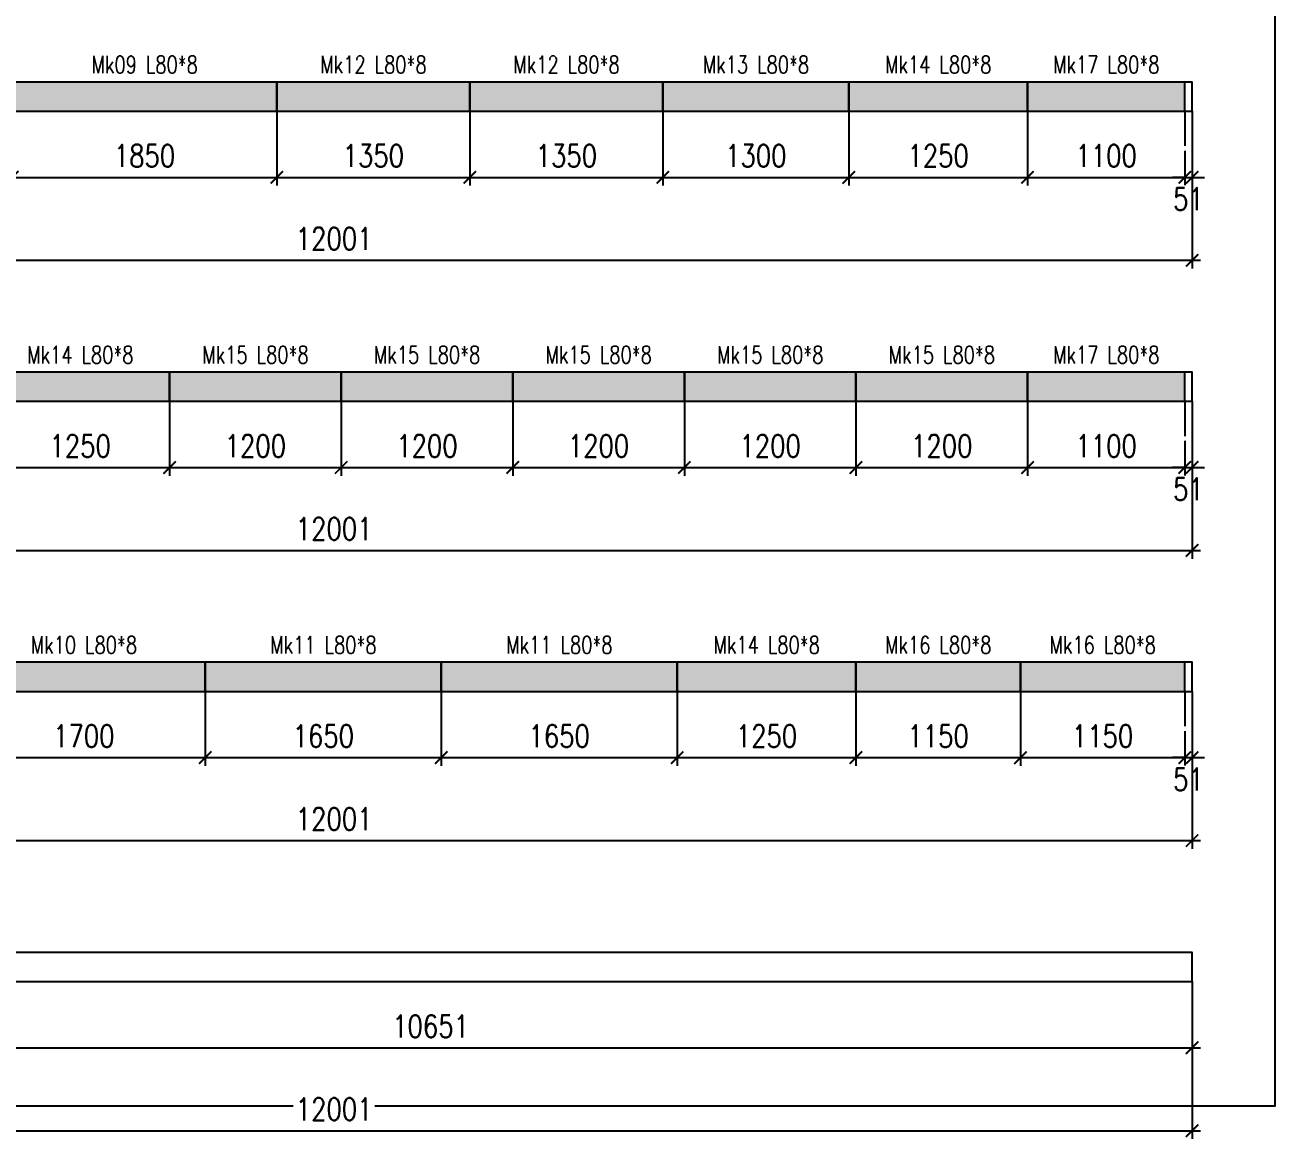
# Model space of a CAD drawing. Header units: millimetres. Extents: x -56 to 421004, y -1 to 91234.
# Drawn here: x 367084 to 375826, y 65837 to 73628 of the extents above; entities that cross this region are included whole.
import ezdxf
from ezdxf.enums import TextEntityAlignment as Align

# ---------------------------------------------------------------- set-up
doc = ezdxf.new("R2010")
doc.units = ezdxf.units.MM
doc.styles.add('EasyCutStyle', font='romans.shx', dxfattribs={"width": 0.8})
doc.styles.add('EasyCutStyleOptimezeBars', font='Romans.shx', dxfattribs={"width": 0.8})
doc.dimstyles.new('EasyCutDimOptimezeBars', dxfattribs={"dimscale": 57.971, "dimtxt": 2.7, "dimasz": 1.5, "dimexe": 1, "dimexo": 0, "dimgap": 1.25, "dimtad": 1, "dimdec": 1, "dimrnd": 0.5, "dimzin": 12, "dimdsep": 46, "dimtxsty": 'EasyCutStyleOptimezeBars', "dimblk": 'ARCHTICK', "dimblk1": 'ARCHTICK', "dimblk2": 'ARCHTICK', "dimcen": 1, "dimdle": 1, "dimclrd": 1, "dimclre": 1, "dimclrt": 3, "dimadec": 3, "dimazin": 0, "dimtfac": 1, "dimtdec": 1, "dimtix": 1, "dimtmove": 0, "dimatfit": 3, "dimfxl": 1, "dimtfill": 1, "dimtolj": 1, "dimtzin": 0, "dimarcsym": 0})

# ---------------------------------------------------------------- blocks, each defined once
blk = doc.blocks.new('_ArchTick')
at = {"color": 0, "linetype": 'ByBlock', "const_width": 0.15}
blk.add_lwpolyline([(-0.5, -0.5), (0.5, 0.5)], dxfattribs=at)
blk = doc.blocks.new('*D1800')
at = {"color": 1, "lineweight": -2}
for p, q in [((366995.2, 73026.1), (366995.2, 72504.3)), ((368845.2, 73026.1), (368845.2, 72504.3)), ((366937.3, 72562.3), (368903.2, 72562.3))]:
    blk.add_line(p, q, dxfattribs=at)
at = {"layer": 'Defpoints', "color": 0}
for p in [(366995.2, 73026.1), (368845.2, 73026.1), (368845.2, 72562.3)]:
    blk.add_point(p, dxfattribs=at)
at = {"color": 1, "lineweight": -2, "xscale": 86.9637, "yscale": 86.9637, "zscale": 86.9637, "rotation": 180}
blk.add_blockref('_ArchTick', (366995.2, 72562.3), dxfattribs=at)
at = {"color": 1, "lineweight": -2, "xscale": 86.9637, "yscale": 86.9637, "zscale": 86.9637}
blk.add_blockref('_ArchTick', (368845.2, 72562.3), dxfattribs=at)
at = {"color": 3, "insert": (367920.2, 72713), "char_height": 156.53, "attachment_point": 5, "style": 'EasyCutStyleOptimezeBars', "bg_fill": 3, "box_fill_scale": 1.1, "bg_fill_color": 256, "bg_fill_true_color": 13158600, "bg_fill_transparency": 9487452}
blk.add_mtext('\\A1;1850', dxfattribs=at)
blk = doc.blocks.new('*D1801')
at = {"color": 1, "lineweight": -2}
for p, q in [((368845.2, 73026.1), (368845.2, 72504.3)), ((370195.2, 73026.1), (370195.2, 72504.3)), ((368787.3, 72562.3), (370253.2, 72562.3))]:
    blk.add_line(p, q, dxfattribs=at)
at = {"layer": 'Defpoints', "color": 0}
for p in [(368845.2, 73026.1), (370195.2, 73026.1), (370195.2, 72562.3)]:
    blk.add_point(p, dxfattribs=at)
at = {"color": 1, "lineweight": -2, "xscale": 86.9637, "yscale": 86.9637, "zscale": 86.9637, "rotation": 180}
blk.add_blockref('_ArchTick', (368845.2, 72562.3), dxfattribs=at)
at = {"color": 1, "lineweight": -2, "xscale": 86.9637, "yscale": 86.9637, "zscale": 86.9637}
blk.add_blockref('_ArchTick', (370195.2, 72562.3), dxfattribs=at)
at = {"color": 3, "insert": (369520.2, 72713), "char_height": 156.53, "attachment_point": 5, "style": 'EasyCutStyleOptimezeBars', "bg_fill": 3, "box_fill_scale": 1.1, "bg_fill_color": 256, "bg_fill_true_color": 13158600, "bg_fill_transparency": 13737936}
blk.add_mtext('\\A1;1350', dxfattribs=at)
blk = doc.blocks.new('*D1802')
at = {"color": 1, "lineweight": -2}
for p, q in [((370195.2, 73026.1), (370195.2, 72504.3)), ((371545.2, 73026.1), (371545.2, 72504.3)), ((370137.3, 72562.3), (371603.2, 72562.3))]:
    blk.add_line(p, q, dxfattribs=at)
at = {"layer": 'Defpoints', "color": 0}
for p in [(370195.2, 73026.1), (371545.2, 73026.1), (371545.2, 72562.3)]:
    blk.add_point(p, dxfattribs=at)
at = {"color": 1, "lineweight": -2, "xscale": 86.9637, "yscale": 86.9637, "zscale": 86.9637, "rotation": 180}
blk.add_blockref('_ArchTick', (370195.2, 72562.3), dxfattribs=at)
at = {"color": 1, "lineweight": -2, "xscale": 86.9637, "yscale": 86.9637, "zscale": 86.9637}
blk.add_blockref('_ArchTick', (371545.2, 72562.3), dxfattribs=at)
at = {"color": 3, "insert": (370870.2, 72713), "char_height": 156.53, "attachment_point": 5, "style": 'EasyCutStyleOptimezeBars', "bg_fill": 3, "box_fill_scale": 1.1, "bg_fill_color": 256, "bg_fill_true_color": 13158600, "bg_fill_transparency": 9531340}
blk.add_mtext('\\A1;1350', dxfattribs=at)
blk = doc.blocks.new('*D1803')
at = {"color": 1, "lineweight": -2}
for p, q in [((371545.2, 73026.1), (371545.2, 72504.3)), ((372845.2, 73026.1), (372845.2, 72504.3)), ((371487.3, 72562.3), (372903.2, 72562.3))]:
    blk.add_line(p, q, dxfattribs=at)
at = {"layer": 'Defpoints', "color": 0}
for p in [(371545.2, 73026.1), (372845.2, 73026.1), (372845.2, 72562.3)]:
    blk.add_point(p, dxfattribs=at)
at = {"color": 1, "lineweight": -2, "xscale": 86.9637, "yscale": 86.9637, "zscale": 86.9637, "rotation": 180}
blk.add_blockref('_ArchTick', (371545.2, 72562.3), dxfattribs=at)
at = {"color": 1, "lineweight": -2, "xscale": 86.9637, "yscale": 86.9637, "zscale": 86.9637}
blk.add_blockref('_ArchTick', (372845.2, 72562.3), dxfattribs=at)
at = {"color": 3, "insert": (372195.2, 72713), "char_height": 156.53, "attachment_point": 5, "style": 'EasyCutStyleOptimezeBars', "bg_fill": 3, "box_fill_scale": 1.1, "bg_fill_color": 256, "bg_fill_true_color": 13158600, "bg_fill_transparency": 9512496}
blk.add_mtext('\\A1;1300', dxfattribs=at)
blk = doc.blocks.new('*D1804')
at = {"color": 1, "lineweight": -2}
for p, q in [((372845.2, 73026.1), (372845.2, 72504.3)), ((374095.2, 73026.1), (374095.2, 72504.3)), ((372787.3, 72562.3), (374153.2, 72562.3))]:
    blk.add_line(p, q, dxfattribs=at)
at = {"layer": 'Defpoints', "color": 0}
for p in [(372845.2, 73026.1), (374095.2, 73026.1), (374095.2, 72562.3)]:
    blk.add_point(p, dxfattribs=at)
at = {"color": 1, "lineweight": -2, "xscale": 86.9637, "yscale": 86.9637, "zscale": 86.9637, "rotation": 180}
blk.add_blockref('_ArchTick', (372845.2, 72562.3), dxfattribs=at)
at = {"color": 1, "lineweight": -2, "xscale": 86.9637, "yscale": 86.9637, "zscale": 86.9637}
blk.add_blockref('_ArchTick', (374095.2, 72562.3), dxfattribs=at)
at = {"color": 3, "insert": (373470.2, 72713), "char_height": 156.53, "attachment_point": 5, "style": 'EasyCutStyleOptimezeBars', "bg_fill": 3, "box_fill_scale": 1.1, "bg_fill_color": 256, "bg_fill_true_color": 13158600, "bg_fill_transparency": 9520944}
blk.add_mtext('\\A1;1250', dxfattribs=at)
blk = doc.blocks.new('*D1805')
at = {"color": 1, "lineweight": -2}
for p, q in [((374095.2, 73026.1), (374095.2, 72504.3)), ((375195.2, 73026.1), (375195.2, 72504.3)), ((374037.3, 72562.3), (375253.2, 72562.3))]:
    blk.add_line(p, q, dxfattribs=at)
at = {"layer": 'Defpoints', "color": 0}
for p in [(374095.2, 73026.1), (375195.2, 73026.1), (375195.2, 72562.3)]:
    blk.add_point(p, dxfattribs=at)
at = {"color": 1, "lineweight": -2, "xscale": 86.9637, "yscale": 86.9637, "zscale": 86.9637, "rotation": 180}
blk.add_blockref('_ArchTick', (374095.2, 72562.3), dxfattribs=at)
at = {"color": 1, "lineweight": -2, "xscale": 86.9637, "yscale": 86.9637, "zscale": 86.9637}
blk.add_blockref('_ArchTick', (375195.2, 72562.3), dxfattribs=at)
at = {"color": 3, "insert": (374645.2, 72713), "char_height": 156.53, "attachment_point": 5, "style": 'EasyCutStyleOptimezeBars', "bg_fill": 3, "box_fill_scale": 1.1, "bg_fill_color": 256, "bg_fill_true_color": 13158600, "bg_fill_transparency": 13738452}
blk.add_mtext('\\A1;1100', dxfattribs=at)
blk = doc.blocks.new('*D1806')
at = {"color": 1, "lineweight": -2}
for p, q in [((375195.2, 73026.1), (375195.2, 72504.3)), ((375246.2, 73026.1), (375246.2, 72504.3)), ((375195.2, 72562.3), (375108.3, 72562.3)), ((375195.2, 72562.3), (375246.2, 72562.3)), ((375246.2, 72562.3), (375333.2, 72562.3))]:
    blk.add_line(p, q, dxfattribs=at)
at = {"layer": 'Defpoints', "color": 0}
for p in [(375195.2, 73026.1), (375246.2, 73026.1), (375246.2, 72562.3)]:
    blk.add_point(p, dxfattribs=at)
at = {"color": 1, "lineweight": -2, "xscale": 86.9637, "yscale": 86.9637, "zscale": 86.9637}
blk.add_blockref('_ArchTick', (375195.2, 72562.3), dxfattribs=at)
at = {"color": 1, "lineweight": -2, "xscale": 86.9637, "yscale": 86.9637, "zscale": 86.9637, "rotation": 180}
blk.add_blockref('_ArchTick', (375246.2, 72562.3), dxfattribs=at)
at = {"color": 3, "char_height": 156.53, "attachment_point": 5, "style": 'EasyCutStyleOptimezeBars', "bg_fill": 3, "box_fill_scale": 1.1, "bg_fill_color": 256, "bg_fill_true_color": 13158600}
for s, insert, bg_fill_transparency in [('\\A1;', (375220.7, 72765.2), 13738992), ('\\A1;51', (375220.7, 72411.5), 13739240)]:
    blk.add_mtext(s, dxfattribs=dict(at, insert=insert, bg_fill_transparency=bg_fill_transparency))
blk = doc.blocks.new('*D1807')
at = {"color": 1, "lineweight": -2}
for p, q in [((363245.2, 73026.1), (363245.2, 71924.5)), ((375246.2, 73026.1), (375246.2, 71924.5)), ((363187.3, 71982.5), (375304.2, 71982.5))]:
    blk.add_line(p, q, dxfattribs=at)
at = {"layer": 'Defpoints', "color": 0}
for p in [(363245.2, 73026.1), (375246.2, 73026.1), (375246.2, 71982.5)]:
    blk.add_point(p, dxfattribs=at)
at = {"color": 1, "lineweight": -2, "xscale": 86.9637, "yscale": 86.9637, "zscale": 86.9637, "rotation": 180}
blk.add_blockref('_ArchTick', (363245.2, 71982.5), dxfattribs=at)
at = {"color": 1, "lineweight": -2, "xscale": 86.9637, "yscale": 86.9637, "zscale": 86.9637}
blk.add_blockref('_ArchTick', (375246.2, 71982.5), dxfattribs=at)
at = {"color": 3, "insert": (369245.7, 72133.2), "char_height": 156.53, "attachment_point": 5, "style": 'EasyCutStyleOptimezeBars', "bg_fill": 3, "box_fill_scale": 1.1, "bg_fill_color": 256, "bg_fill_true_color": 13158600, "bg_fill_transparency": 7553312}
blk.add_mtext('\\A1;12001', dxfattribs=at)
blk = doc.blocks.new('*D1810')
at = {"color": 1, "lineweight": -2}
for p, q in [((366845.2, 70996.9), (366845.2, 70475.1)), ((368095.2, 70996.9), (368095.2, 70475.1)), ((366787.3, 70533.1), (368153.2, 70533.1))]:
    blk.add_line(p, q, dxfattribs=at)
at = {"layer": 'Defpoints', "color": 0}
for p in [(366845.2, 70996.9), (368095.2, 70996.9), (368095.2, 70533.1)]:
    blk.add_point(p, dxfattribs=at)
at = {"color": 1, "lineweight": -2, "xscale": 86.9637, "yscale": 86.9637, "zscale": 86.9637, "rotation": 180}
blk.add_blockref('_ArchTick', (366845.2, 70533.1), dxfattribs=at)
at = {"color": 1, "lineweight": -2, "xscale": 86.9637, "yscale": 86.9637, "zscale": 86.9637}
blk.add_blockref('_ArchTick', (368095.2, 70533.1), dxfattribs=at)
at = {"color": 3, "insert": (367470.2, 70683.8), "char_height": 156.53, "attachment_point": 5, "style": 'EasyCutStyleOptimezeBars', "bg_fill": 3, "box_fill_scale": 1.1, "bg_fill_color": 256, "bg_fill_true_color": 13158600, "bg_fill_transparency": 8086264}
blk.add_mtext('\\A1;1250', dxfattribs=at)
blk = doc.blocks.new('*D1811')
at = {"color": 1, "lineweight": -2}
for p, q in [((368095.2, 70996.9), (368095.2, 70475.1)), ((369295.2, 70996.9), (369295.2, 70475.1)), ((368037.3, 70533.1), (369353.2, 70533.1))]:
    blk.add_line(p, q, dxfattribs=at)
at = {"layer": 'Defpoints', "color": 0}
for p in [(368095.2, 70996.9), (369295.2, 70996.9), (369295.2, 70533.1)]:
    blk.add_point(p, dxfattribs=at)
at = {"color": 1, "lineweight": -2, "xscale": 86.9637, "yscale": 86.9637, "zscale": 86.9637, "rotation": 180}
blk.add_blockref('_ArchTick', (368095.2, 70533.1), dxfattribs=at)
at = {"color": 1, "lineweight": -2, "xscale": 86.9637, "yscale": 86.9637, "zscale": 86.9637}
blk.add_blockref('_ArchTick', (369295.2, 70533.1), dxfattribs=at)
at = {"color": 3, "insert": (368695.2, 70683.8), "char_height": 156.53, "attachment_point": 5, "style": 'EasyCutStyleOptimezeBars', "bg_fill": 3, "box_fill_scale": 1.1, "bg_fill_color": 256, "bg_fill_true_color": 13158600, "bg_fill_transparency": 0}
blk.add_mtext('\\A1;1200', dxfattribs=at)
blk = doc.blocks.new('*D1812')
at = {"color": 1, "lineweight": -2}
for p, q in [((369295.2, 70996.9), (369295.2, 70475.1)), ((370495.2, 70996.9), (370495.2, 70475.1)), ((369237.3, 70533.1), (370553.2, 70533.1))]:
    blk.add_line(p, q, dxfattribs=at)
at = {"layer": 'Defpoints', "color": 0}
for p in [(369295.2, 70996.9), (370495.2, 70996.9), (370495.2, 70533.1)]:
    blk.add_point(p, dxfattribs=at)
at = {"color": 1, "lineweight": -2, "xscale": 86.9637, "yscale": 86.9637, "zscale": 86.9637, "rotation": 180}
blk.add_blockref('_ArchTick', (369295.2, 70533.1), dxfattribs=at)
at = {"color": 1, "lineweight": -2, "xscale": 86.9637, "yscale": 86.9637, "zscale": 86.9637}
blk.add_blockref('_ArchTick', (370495.2, 70533.1), dxfattribs=at)
at = {"color": 3, "insert": (369895.2, 70683.8), "char_height": 156.53, "attachment_point": 5, "style": 'EasyCutStyleOptimezeBars', "bg_fill": 3, "box_fill_scale": 1.1, "bg_fill_color": 256, "bg_fill_true_color": 13158600, "bg_fill_transparency": 4837208}
blk.add_mtext('\\A1;1200', dxfattribs=at)
blk = doc.blocks.new('*D1813')
at = {"color": 1, "lineweight": -2}
for p, q in [((370495.2, 70996.9), (370495.2, 70475.1)), ((371695.2, 70996.9), (371695.2, 70475.1)), ((370437.3, 70533.1), (371753.2, 70533.1))]:
    blk.add_line(p, q, dxfattribs=at)
at = {"layer": 'Defpoints', "color": 0}
for p in [(370495.2, 70996.9), (371695.2, 70996.9), (371695.2, 70533.1)]:
    blk.add_point(p, dxfattribs=at)
at = {"color": 1, "lineweight": -2, "xscale": 86.9637, "yscale": 86.9637, "zscale": 86.9637, "rotation": 180}
blk.add_blockref('_ArchTick', (370495.2, 70533.1), dxfattribs=at)
at = {"color": 1, "lineweight": -2, "xscale": 86.9637, "yscale": 86.9637, "zscale": 86.9637}
blk.add_blockref('_ArchTick', (371695.2, 70533.1), dxfattribs=at)
at = {"color": 3, "insert": (371095.2, 70683.8), "char_height": 156.53, "attachment_point": 5, "style": 'EasyCutStyleOptimezeBars', "bg_fill": 3, "box_fill_scale": 1.1, "bg_fill_color": 256, "bg_fill_true_color": 13158600, "bg_fill_transparency": 0}
blk.add_mtext('\\A1;1200', dxfattribs=at)
blk = doc.blocks.new('*D1814')
at = {"color": 1, "lineweight": -2}
for p, q in [((371695.2, 70996.9), (371695.2, 70475.1)), ((372895.2, 70996.9), (372895.2, 70475.1)), ((371637.3, 70533.1), (372953.2, 70533.1))]:
    blk.add_line(p, q, dxfattribs=at)
at = {"layer": 'Defpoints', "color": 0}
for p in [(371695.2, 70996.9), (372895.2, 70996.9), (372895.2, 70533.1)]:
    blk.add_point(p, dxfattribs=at)
at = {"color": 1, "lineweight": -2, "xscale": 86.9637, "yscale": 86.9637, "zscale": 86.9637, "rotation": 180}
blk.add_blockref('_ArchTick', (371695.2, 70533.1), dxfattribs=at)
at = {"color": 1, "lineweight": -2, "xscale": 86.9637, "yscale": 86.9637, "zscale": 86.9637}
blk.add_blockref('_ArchTick', (372895.2, 70533.1), dxfattribs=at)
at = {"color": 3, "insert": (372295.2, 70683.8), "char_height": 156.53, "attachment_point": 5, "style": 'EasyCutStyleOptimezeBars', "bg_fill": 3, "box_fill_scale": 1.1, "bg_fill_color": 256, "bg_fill_true_color": 13158600, "bg_fill_transparency": 4837208}
blk.add_mtext('\\A1;1200', dxfattribs=at)
blk = doc.blocks.new('*D1815')
at = {"color": 1, "lineweight": -2}
for p, q in [((372895.2, 70996.9), (372895.2, 70475.1)), ((374095.2, 70996.9), (374095.2, 70475.1)), ((372837.3, 70533.1), (374153.2, 70533.1))]:
    blk.add_line(p, q, dxfattribs=at)
at = {"layer": 'Defpoints', "color": 0}
for p in [(372895.2, 70996.9), (374095.2, 70996.9), (374095.2, 70533.1)]:
    blk.add_point(p, dxfattribs=at)
at = {"color": 1, "lineweight": -2, "xscale": 86.9637, "yscale": 86.9637, "zscale": 86.9637, "rotation": 180}
blk.add_blockref('_ArchTick', (372895.2, 70533.1), dxfattribs=at)
at = {"color": 1, "lineweight": -2, "xscale": 86.9637, "yscale": 86.9637, "zscale": 86.9637}
blk.add_blockref('_ArchTick', (374095.2, 70533.1), dxfattribs=at)
at = {"color": 3, "insert": (373495.2, 70683.8), "char_height": 156.53, "attachment_point": 5, "style": 'EasyCutStyleOptimezeBars', "bg_fill": 3, "box_fill_scale": 1.1, "bg_fill_color": 256, "bg_fill_true_color": 13158600, "bg_fill_transparency": 0}
blk.add_mtext('\\A1;1200', dxfattribs=at)
blk = doc.blocks.new('*D1816')
at = {"color": 1, "lineweight": -2}
for p, q in [((374095.2, 70996.9), (374095.2, 70475.1)), ((375195.2, 70996.9), (375195.2, 70475.1)), ((374037.3, 70533.1), (375253.2, 70533.1))]:
    blk.add_line(p, q, dxfattribs=at)
at = {"layer": 'Defpoints', "color": 0}
for p in [(374095.2, 70996.9), (375195.2, 70996.9), (375195.2, 70533.1)]:
    blk.add_point(p, dxfattribs=at)
at = {"color": 1, "lineweight": -2, "xscale": 86.9637, "yscale": 86.9637, "zscale": 86.9637, "rotation": 180}
blk.add_blockref('_ArchTick', (374095.2, 70533.1), dxfattribs=at)
at = {"color": 1, "lineweight": -2, "xscale": 86.9637, "yscale": 86.9637, "zscale": 86.9637}
blk.add_blockref('_ArchTick', (375195.2, 70533.1), dxfattribs=at)
at = {"color": 3, "insert": (374645.2, 70683.8), "char_height": 156.53, "attachment_point": 5, "style": 'EasyCutStyleOptimezeBars', "bg_fill": 3, "box_fill_scale": 1.1, "bg_fill_color": 256, "bg_fill_true_color": 13158600, "bg_fill_transparency": 11812288}
blk.add_mtext('\\A1;1100', dxfattribs=at)
blk = doc.blocks.new('*D1817')
at = {"color": 1, "lineweight": -2}
for p, q in [((375195.2, 70996.9), (375195.2, 70475.1)), ((375246.2, 70996.9), (375246.2, 70475.1)), ((375195.2, 70533.1), (375108.3, 70533.1)), ((375195.2, 70533.1), (375246.2, 70533.1)), ((375246.2, 70533.1), (375333.2, 70533.1))]:
    blk.add_line(p, q, dxfattribs=at)
at = {"layer": 'Defpoints', "color": 0}
for p in [(375195.2, 70996.9), (375246.2, 70996.9), (375246.2, 70533.1)]:
    blk.add_point(p, dxfattribs=at)
at = {"color": 1, "lineweight": -2, "xscale": 86.9637, "yscale": 86.9637, "zscale": 86.9637}
blk.add_blockref('_ArchTick', (375195.2, 70533.1), dxfattribs=at)
at = {"color": 1, "lineweight": -2, "xscale": 86.9637, "yscale": 86.9637, "zscale": 86.9637, "rotation": 180}
blk.add_blockref('_ArchTick', (375246.2, 70533.1), dxfattribs=at)
at = {"color": 3, "char_height": 156.53, "attachment_point": 5, "style": 'EasyCutStyleOptimezeBars', "bg_fill": 3, "box_fill_scale": 1.1, "bg_fill_color": 256, "bg_fill_true_color": 13158600, "bg_fill_transparency": 0}
for s, insert in [('\\A1;', (375220.7, 70736)), ('\\A1;51', (375220.7, 70382.4))]:
    blk.add_mtext(s, dxfattribs=dict(at, insert=insert))
blk = doc.blocks.new('*D1818')
at = {"color": 1, "lineweight": -2}
for p, q in [((363245.2, 70996.9), (363245.2, 69895.4)), ((375246.2, 70996.9), (375246.2, 69895.4)), ((363187.3, 69953.3), (375304.2, 69953.3))]:
    blk.add_line(p, q, dxfattribs=at)
at = {"layer": 'Defpoints', "color": 0}
for p in [(363245.2, 70996.9), (375246.2, 70996.9), (375246.2, 69953.3)]:
    blk.add_point(p, dxfattribs=at)
at = {"color": 1, "lineweight": -2, "xscale": 86.9637, "yscale": 86.9637, "zscale": 86.9637, "rotation": 180}
blk.add_blockref('_ArchTick', (363245.2, 69953.3), dxfattribs=at)
at = {"color": 1, "lineweight": -2, "xscale": 86.9637, "yscale": 86.9637, "zscale": 86.9637}
blk.add_blockref('_ArchTick', (375246.2, 69953.3), dxfattribs=at)
at = {"color": 3, "insert": (369245.7, 70104.1), "char_height": 156.53, "attachment_point": 5, "style": 'EasyCutStyleOptimezeBars', "bg_fill": 3, "box_fill_scale": 1.1, "bg_fill_color": 256, "bg_fill_true_color": 13158600, "bg_fill_transparency": 7766256}
blk.add_mtext('\\A1;12001', dxfattribs=at)
blk = doc.blocks.new('*D1821')
at = {"color": 1, "lineweight": -2}
for p, q in [((366645.2, 68967.8), (366645.2, 68446)), ((368345.2, 68967.8), (368345.2, 68446)), ((366587.3, 68504), (368403.2, 68504))]:
    blk.add_line(p, q, dxfattribs=at)
at = {"layer": 'Defpoints', "color": 0}
for p in [(366645.2, 68967.8), (368345.2, 68967.8), (368345.2, 68504)]:
    blk.add_point(p, dxfattribs=at)
at = {"color": 1, "lineweight": -2, "xscale": 86.9637, "yscale": 86.9637, "zscale": 86.9637, "rotation": 180}
blk.add_blockref('_ArchTick', (366645.2, 68504), dxfattribs=at)
at = {"color": 1, "lineweight": -2, "xscale": 86.9637, "yscale": 86.9637, "zscale": 86.9637}
blk.add_blockref('_ArchTick', (368345.2, 68504), dxfattribs=at)
at = {"color": 3, "insert": (367495.2, 68654.7), "char_height": 156.53, "attachment_point": 5, "style": 'EasyCutStyleOptimezeBars', "bg_fill": 3, "box_fill_scale": 1.1, "bg_fill_color": 256, "bg_fill_true_color": 13158600, "bg_fill_transparency": 12235856}
blk.add_mtext('\\A1;1700', dxfattribs=at)
blk = doc.blocks.new('*D1822')
at = {"color": 1, "lineweight": -2}
for p, q in [((368345.2, 68967.8), (368345.2, 68446)), ((369995.2, 68967.8), (369995.2, 68446)), ((368287.3, 68504), (370053.2, 68504))]:
    blk.add_line(p, q, dxfattribs=at)
at = {"layer": 'Defpoints', "color": 0}
for p in [(368345.2, 68967.8), (369995.2, 68967.8), (369995.2, 68504)]:
    blk.add_point(p, dxfattribs=at)
at = {"color": 1, "lineweight": -2, "xscale": 86.9637, "yscale": 86.9637, "zscale": 86.9637, "rotation": 180}
blk.add_blockref('_ArchTick', (368345.2, 68504), dxfattribs=at)
at = {"color": 1, "lineweight": -2, "xscale": 86.9637, "yscale": 86.9637, "zscale": 86.9637}
blk.add_blockref('_ArchTick', (369995.2, 68504), dxfattribs=at)
at = {"color": 3, "insert": (369170.2, 68654.7), "char_height": 156.53, "attachment_point": 5, "style": 'EasyCutStyleOptimezeBars', "bg_fill": 3, "box_fill_scale": 1.1, "bg_fill_color": 256, "bg_fill_true_color": 13158600, "bg_fill_transparency": 0}
blk.add_mtext('\\A1;1650', dxfattribs=at)
blk = doc.blocks.new('*D1823')
at = {"color": 1, "lineweight": -2}
for p, q in [((369995.2, 68967.8), (369995.2, 68446)), ((371645.2, 68967.8), (371645.2, 68446)), ((369937.3, 68504), (371703.2, 68504))]:
    blk.add_line(p, q, dxfattribs=at)
at = {"layer": 'Defpoints', "color": 0}
for p in [(369995.2, 68967.8), (371645.2, 68967.8), (371645.2, 68504)]:
    blk.add_point(p, dxfattribs=at)
at = {"color": 1, "lineweight": -2, "xscale": 86.9637, "yscale": 86.9637, "zscale": 86.9637, "rotation": 180}
blk.add_blockref('_ArchTick', (369995.2, 68504), dxfattribs=at)
at = {"color": 1, "lineweight": -2, "xscale": 86.9637, "yscale": 86.9637, "zscale": 86.9637}
blk.add_blockref('_ArchTick', (371645.2, 68504), dxfattribs=at)
at = {"color": 3, "insert": (370820.2, 68654.7), "char_height": 156.53, "attachment_point": 5, "style": 'EasyCutStyleOptimezeBars', "bg_fill": 3, "box_fill_scale": 1.1, "bg_fill_color": 256, "bg_fill_true_color": 13158600, "bg_fill_transparency": 7916288}
blk.add_mtext('\\A1;1650', dxfattribs=at)
blk = doc.blocks.new('*D1824')
at = {"color": 1, "lineweight": -2}
for p, q in [((371645.2, 68967.8), (371645.2, 68446)), ((372895.2, 68967.8), (372895.2, 68446)), ((371587.3, 68504), (372953.2, 68504))]:
    blk.add_line(p, q, dxfattribs=at)
at = {"layer": 'Defpoints', "color": 0}
for p in [(371645.2, 68967.8), (372895.2, 68967.8), (372895.2, 68504)]:
    blk.add_point(p, dxfattribs=at)
at = {"color": 1, "lineweight": -2, "xscale": 86.9637, "yscale": 86.9637, "zscale": 86.9637, "rotation": 180}
blk.add_blockref('_ArchTick', (371645.2, 68504), dxfattribs=at)
at = {"color": 1, "lineweight": -2, "xscale": 86.9637, "yscale": 86.9637, "zscale": 86.9637}
blk.add_blockref('_ArchTick', (372895.2, 68504), dxfattribs=at)
at = {"color": 3, "insert": (372270.2, 68654.7), "char_height": 156.53, "attachment_point": 5, "style": 'EasyCutStyleOptimezeBars', "bg_fill": 3, "box_fill_scale": 1.1, "bg_fill_color": 256, "bg_fill_true_color": 13158600, "bg_fill_transparency": 12259792}
blk.add_mtext('\\A1;1250', dxfattribs=at)
blk = doc.blocks.new('*D1825')
at = {"color": 1, "lineweight": -2}
for p, q in [((372895.2, 68967.8), (372895.2, 68446)), ((374045.2, 68967.8), (374045.2, 68446)), ((372837.3, 68504), (374103.2, 68504))]:
    blk.add_line(p, q, dxfattribs=at)
at = {"layer": 'Defpoints', "color": 0}
for p in [(372895.2, 68967.8), (374045.2, 68967.8), (374045.2, 68504)]:
    blk.add_point(p, dxfattribs=at)
at = {"color": 1, "lineweight": -2, "xscale": 86.9637, "yscale": 86.9637, "zscale": 86.9637, "rotation": 180}
blk.add_blockref('_ArchTick', (372895.2, 68504), dxfattribs=at)
at = {"color": 1, "lineweight": -2, "xscale": 86.9637, "yscale": 86.9637, "zscale": 86.9637}
blk.add_blockref('_ArchTick', (374045.2, 68504), dxfattribs=at)
at = {"color": 3, "insert": (373470.2, 68654.7), "char_height": 156.53, "attachment_point": 5, "style": 'EasyCutStyleOptimezeBars', "bg_fill": 3, "box_fill_scale": 1.1, "bg_fill_color": 256, "bg_fill_true_color": 13158600, "bg_fill_transparency": 14984620}
blk.add_mtext('\\A1;1150', dxfattribs=at)
blk = doc.blocks.new('*D1826')
at = {"color": 1, "lineweight": -2}
for p, q in [((374045.2, 68967.8), (374045.2, 68446)), ((375195.2, 68967.8), (375195.2, 68446)), ((373987.3, 68504), (375253.2, 68504))]:
    blk.add_line(p, q, dxfattribs=at)
at = {"layer": 'Defpoints', "color": 0}
for p in [(374045.2, 68967.8), (375195.2, 68967.8), (375195.2, 68504)]:
    blk.add_point(p, dxfattribs=at)
at = {"color": 1, "lineweight": -2, "xscale": 86.9637, "yscale": 86.9637, "zscale": 86.9637, "rotation": 180}
blk.add_blockref('_ArchTick', (374045.2, 68504), dxfattribs=at)
at = {"color": 1, "lineweight": -2, "xscale": 86.9637, "yscale": 86.9637, "zscale": 86.9637}
blk.add_blockref('_ArchTick', (375195.2, 68504), dxfattribs=at)
at = {"color": 3, "insert": (374620.2, 68654.7), "char_height": 156.53, "attachment_point": 5, "style": 'EasyCutStyleOptimezeBars', "bg_fill": 3, "box_fill_scale": 1.1, "bg_fill_color": 256, "bg_fill_true_color": 13158600, "bg_fill_transparency": 12277008}
blk.add_mtext('\\A1;1150', dxfattribs=at)
blk = doc.blocks.new('*D1827')
at = {"color": 1, "lineweight": -2}
for p, q in [((375195.2, 68967.8), (375195.2, 68446)), ((375246.2, 68967.8), (375246.2, 68446)), ((375195.2, 68504), (375108.3, 68504)), ((375195.2, 68504), (375246.2, 68504)), ((375246.2, 68504), (375333.2, 68504))]:
    blk.add_line(p, q, dxfattribs=at)
at = {"layer": 'Defpoints', "color": 0}
for p in [(375195.2, 68967.8), (375246.2, 68967.8), (375246.2, 68504)]:
    blk.add_point(p, dxfattribs=at)
at = {"color": 1, "lineweight": -2, "xscale": 86.9637, "yscale": 86.9637, "zscale": 86.9637}
blk.add_blockref('_ArchTick', (375195.2, 68504), dxfattribs=at)
at = {"color": 1, "lineweight": -2, "xscale": 86.9637, "yscale": 86.9637, "zscale": 86.9637, "rotation": 180}
blk.add_blockref('_ArchTick', (375246.2, 68504), dxfattribs=at)
at = {"color": 3, "char_height": 156.53, "attachment_point": 5, "style": 'EasyCutStyleOptimezeBars', "bg_fill": 3, "box_fill_scale": 1.1, "bg_fill_color": 256, "bg_fill_true_color": 13158600}
for s, insert, bg_fill_transparency in [('\\A1;', (375220.7, 68706.9), 12191724), ('\\A1;51', (375220.7, 68353.2), 0)]:
    blk.add_mtext(s, dxfattribs=dict(at, insert=insert, bg_fill_transparency=bg_fill_transparency))
blk = doc.blocks.new('*D1828')
at = {"color": 1, "lineweight": -2}
for p, q in [((363245.2, 68967.8), (363245.2, 67866.2)), ((375246.2, 68967.8), (375246.2, 67866.2)), ((363187.3, 67924.2), (375304.2, 67924.2))]:
    blk.add_line(p, q, dxfattribs=at)
at = {"layer": 'Defpoints', "color": 0}
for p in [(363245.2, 68967.8), (375246.2, 68967.8), (375246.2, 67924.2)]:
    blk.add_point(p, dxfattribs=at)
at = {"color": 1, "lineweight": -2, "xscale": 86.9637, "yscale": 86.9637, "zscale": 86.9637, "rotation": 180}
blk.add_blockref('_ArchTick', (363245.2, 67924.2), dxfattribs=at)
at = {"color": 1, "lineweight": -2, "xscale": 86.9637, "yscale": 86.9637, "zscale": 86.9637}
blk.add_blockref('_ArchTick', (375246.2, 67924.2), dxfattribs=at)
at = {"color": 3, "insert": (369245.7, 68074.9), "char_height": 156.53, "attachment_point": 5, "style": 'EasyCutStyleOptimezeBars', "bg_fill": 3, "box_fill_scale": 1.1, "bg_fill_color": 256, "bg_fill_true_color": 13158600, "bg_fill_transparency": 12325184}
blk.add_mtext('\\A1;12001', dxfattribs=at)
blk = doc.blocks.new('*D1830')
at = {"color": 1, "lineweight": -2}
for p, q in [((364595.2, 66938.6), (364595.2, 66416.8)), ((375246.2, 66938.6), (375246.2, 66416.8)), ((364537.3, 66474.8), (375304.2, 66474.8))]:
    blk.add_line(p, q, dxfattribs=at)
at = {"layer": 'Defpoints', "color": 0}
for p in [(364595.2, 66938.6), (375246.2, 66938.6), (375246.2, 66474.8)]:
    blk.add_point(p, dxfattribs=at)
at = {"color": 1, "lineweight": -2, "xscale": 86.9637, "yscale": 86.9637, "zscale": 86.9637, "rotation": 180}
blk.add_blockref('_ArchTick', (364595.2, 66474.8), dxfattribs=at)
at = {"color": 1, "lineweight": -2, "xscale": 86.9637, "yscale": 86.9637, "zscale": 86.9637}
blk.add_blockref('_ArchTick', (375246.2, 66474.8), dxfattribs=at)
at = {"color": 3, "insert": (369920.7, 66625.5), "char_height": 156.53, "attachment_point": 5, "style": 'EasyCutStyleOptimezeBars', "bg_fill": 3, "box_fill_scale": 1.1, "bg_fill_color": 256, "bg_fill_true_color": 13158600, "bg_fill_transparency": 12431504}
blk.add_mtext('\\A1;10651', dxfattribs=at)
blk = doc.blocks.new('*D1831')
at = {"color": 1, "lineweight": -2}
for p, q in [((363245.2, 66938.6), (363245.2, 65837.1)), ((375246.2, 66938.6), (375246.2, 65837.1)), ((363187.3, 65895), (375304.2, 65895))]:
    blk.add_line(p, q, dxfattribs=at)
at = {"layer": 'Defpoints', "color": 0}
for p in [(363245.2, 66938.6), (375246.2, 66938.6), (375246.2, 65895)]:
    blk.add_point(p, dxfattribs=at)
at = {"color": 1, "lineweight": -2, "xscale": 86.9637, "yscale": 86.9637, "zscale": 86.9637, "rotation": 180}
blk.add_blockref('_ArchTick', (363245.2, 65895), dxfattribs=at)
at = {"color": 1, "lineweight": -2, "xscale": 86.9637, "yscale": 86.9637, "zscale": 86.9637}
blk.add_blockref('_ArchTick', (375246.2, 65895), dxfattribs=at)
at = {"color": 3, "insert": (369245.7, 66045.8), "char_height": 156.53, "attachment_point": 5, "style": 'EasyCutStyleOptimezeBars', "bg_fill": 3, "box_fill_scale": 1.1, "bg_fill_color": 256, "bg_fill_true_color": 13158600, "bg_fill_transparency": 8041752}
blk.add_mtext('\\A1;12001', dxfattribs=at)

msp = doc.modelspace()

# ---------------------------------------------------------------- linework, layer by layer
at = {"color": 5}
msp.add_lwpolyline([(358607.16, 66068.97), (375825.98, 66068.97), (375825.98, 78243.89), (358607.16, 78243.89)], close=True, dxfattribs=at)
at = {"color": 231, "true_color": 0xfd58be}
for points in [[(363245.23, 73026.07), (375246.23, 73026.07), (375246.23, 73228.98), (363245.23, 73228.98)], [(363245.23, 70996.91), (375246.23, 70996.91), (375246.23, 71199.83), (363245.23, 71199.83)], [(363245.23, 68967.76), (375246.23, 68967.76), (375246.23, 69170.67), (363245.23, 69170.67)], [(363245.23, 66938.61), (375246.23, 66938.61), (375246.23, 67141.52), (363245.23, 67141.52)]]:
    msp.add_lwpolyline(points, close=True, dxfattribs=at)
at = {"color": 7}
for points in [[(366995.23, 73026.07), (368845.23, 73026.07), (368845.23, 73228.98), (366995.23, 73228.98)], [(368845.23, 73026.07), (370195.23, 73026.07), (370195.23, 73228.98), (368845.23, 73228.98)], [(370195.23, 73026.07), (371545.23, 73026.07), (371545.23, 73228.98), (370195.23, 73228.98)], [(371545.23, 73026.07), (372845.23, 73026.07), (372845.23, 73228.98), (371545.23, 73228.98)], [(372845.23, 73026.07), (374095.23, 73026.07), (374095.23, 73228.98), (372845.23, 73228.98)], [(374095.23, 73026.07), (375195.23, 73026.07), (375195.23, 73228.98), (374095.23, 73228.98)], [(366845.23, 70996.91), (368095.23, 70996.91), (368095.23, 71199.83), (366845.23, 71199.83)], [(368095.23, 70996.91), (369295.23, 70996.91), (369295.23, 71199.83), (368095.23, 71199.83)], [(369295.23, 70996.91), (370495.23, 70996.91), (370495.23, 71199.83), (369295.23, 71199.83)], [(370495.23, 70996.91), (371695.23, 70996.91), (371695.23, 71199.83), (370495.23, 71199.83)], [(371695.23, 70996.91), (372895.23, 70996.91), (372895.23, 71199.83), (371695.23, 71199.83)], [(372895.23, 70996.91), (374095.23, 70996.91), (374095.23, 71199.83), (372895.23, 71199.83)], [(374095.23, 70996.91), (375195.23, 70996.91), (375195.23, 71199.83), (374095.23, 71199.83)], [(366645.23, 68967.76), (368345.23, 68967.76), (368345.23, 69170.67), (366645.23, 69170.67)], [(368345.23, 68967.76), (369995.23, 68967.76), (369995.23, 69170.67), (368345.23, 69170.67)], [(369995.23, 68967.76), (371645.23, 68967.76), (371645.23, 69170.67), (369995.23, 69170.67)], [(371645.23, 68967.76), (372895.23, 68967.76), (372895.23, 69170.67), (371645.23, 69170.67)], [(372895.23, 68967.76), (374045.23, 68967.76), (374045.23, 69170.67), (372895.23, 69170.67)], [(374045.23, 68967.76), (375195.23, 68967.76), (375195.23, 69170.67), (374045.23, 69170.67)]]:
    msp.add_lwpolyline(points, close=True, dxfattribs=at)
at = {"color": 54, "true_color": 0x9f8817}
msp.add_solid([(366995.23, 73026.07), (368845.23, 73026.07), (366995.23, 73228.98), (368845.23, 73228.98)], dxfattribs=at)
at = {"color": 44, "true_color": 0x976517}
for points in [[(368845.23, 73026.07), (370195.23, 73026.07), (368845.23, 73228.98), (370195.23, 73228.98)], [(370195.23, 73026.07), (371545.23, 73026.07), (370195.23, 73228.98), (371545.23, 73228.98)]]:
    msp.add_solid(points, dxfattribs=at)
at = {"color": 44, "true_color": 0x966117}
msp.add_solid([(371545.23, 73026.07), (372845.23, 73026.07), (371545.23, 73228.98), (372845.23, 73228.98)], dxfattribs=at)
at = {"color": 34, "true_color": 0x955e17}
for points in [[(372845.23, 73026.07), (374095.23, 73026.07), (372845.23, 73228.98), (374095.23, 73228.98)], [(366845.23, 70996.91), (368095.23, 70996.91), (366845.23, 71199.83), (368095.23, 71199.83)], [(371645.23, 68967.76), (372895.23, 68967.76), (371645.23, 69170.67), (372895.23, 69170.67)]]:
    msp.add_solid(points, dxfattribs=at)
at = {"color": 34, "true_color": 0x935417}
for points in [[(374095.23, 73026.07), (375195.23, 73026.07), (374095.23, 73228.98), (375195.23, 73228.98)], [(374095.23, 70996.91), (375195.23, 70996.91), (374095.23, 71199.83), (375195.23, 71199.83)]]:
    msp.add_solid(points, dxfattribs=at)
at = {"color": 34, "true_color": 0x945b17}
for points in [[(368095.23, 70996.91), (369295.23, 70996.91), (368095.23, 71199.83), (369295.23, 71199.83)], [(369295.23, 70996.91), (370495.23, 70996.91), (369295.23, 71199.83), (370495.23, 71199.83)], [(370495.23, 70996.91), (371695.23, 70996.91), (370495.23, 71199.83), (371695.23, 71199.83)], [(371695.23, 70996.91), (372895.23, 70996.91), (371695.23, 71199.83), (372895.23, 71199.83)], [(372895.23, 70996.91), (374095.23, 70996.91), (372895.23, 71199.83), (374095.23, 71199.83)]]:
    msp.add_solid(points, dxfattribs=at)
at = {"color": 44, "true_color": 0x9c7d17}
msp.add_solid([(366645.23, 68967.76), (368345.23, 68967.76), (366645.23, 69170.67), (368345.23, 69170.67)], dxfattribs=at)
at = {"color": 44, "true_color": 0x9b7917}
for points in [[(368345.23, 68967.76), (369995.23, 68967.76), (368345.23, 69170.67), (369995.23, 69170.67)], [(369995.23, 68967.76), (371645.23, 68967.76), (369995.23, 69170.67), (371645.23, 69170.67)]]:
    msp.add_solid(points, dxfattribs=at)
at = {"color": 34, "true_color": 0x945717}
for points in [[(372895.23, 68967.76), (374045.23, 68967.76), (372895.23, 69170.67), (374045.23, 69170.67)], [(374045.23, 68967.76), (375195.23, 68967.76), (374045.23, 69170.67), (375195.23, 69170.67)]]:
    msp.add_solid(points, dxfattribs=at)

# ---------------------------------------------------------------- texts
at = {"style": 'EasyCutStyle', "width": 0.75}
for s, p in [('Mk09 L80*8', (367921.23, 73289.86)), ('Mk12 L80*8', (369521.23, 73289.86)), ('Mk12 L80*8', (370871.23, 73289.86)), ('Mk13 L80*8', (372196.23, 73289.86)), ('Mk14 L80*8', (373471.23, 73289.86)), ('Mk17 L80*8', (374646.23, 73289.86)), ('Mk14 L80*8', (367471.23, 71260.7)), ('Mk15 L80*8', (368696.23, 71260.7)), ('Mk15 L80*8', (369896.23, 71260.7)), ('Mk15 L80*8', (371096.23, 71260.7)), ('Mk15 L80*8', (372296.23, 71260.7)), ('Mk15 L80*8', (373496.23, 71260.7)), ('Mk17 L80*8', (374646.23, 71260.7)), ('Mk10 L80*8', (367496.23, 69231.55)), ('Mk11 L80*8', (369171.23, 69231.55)), ('Mk11 L80*8', (370821.23, 69231.55)), ('Mk14 L80*8', (372271.23, 69231.55)), ('Mk16 L80*8', (373471.23, 69231.55)), ('Mk16 L80*8', (374621.23, 69231.55))]:
    msp.add_text(s, height=121.749, dxfattribs=at).set_placement(p, align=Align.CENTER)

# ---------------------------------------------------------------- next in the draw order: dimensions: what is measured, and where the dimension line sits
for base, p1, p2, picture, middle in [((368845.23, 72562.26), (366995.23, 73026.07), (368845.23, 73026.07), '*D1800', (367920.23, 72713)), ((368095.23, 70533.11), (366845.23, 70996.91), (368095.23, 70996.91), '*D1810', (367470.23, 70683.84)), ((368345.23, 68503.95), (366645.23, 68967.76), (368345.23, 68967.76), '*D1821', (367495.23, 68654.69)), ((375246.23, 66474.8), (364595.23, 66938.61), (375246.23, 66938.61), '*D1830', (369920.73, 66625.54))]:
    dim = msp.add_linear_dim(base=base, p1=p1, p2=p2, dimstyle='EasyCutDimOptimezeBars', override={"dimscale": 57.9758, "dimtad": 1})
    dim.commit()
    dim.dimension.update_dxf_attribs({"geometry": picture, "text_midpoint": middle})

# ---------------------------------------------------------------- next in the draw order: dimensions: what is measured, and where the dimension line sits
for base, p1, p2, picture, middle in [((370195.23, 72562.26), (368845.23, 73026.07), (370195.23, 73026.07), '*D1801', (369520.23, 72713)), ((369295.23, 70533.11), (368095.23, 70996.91), (369295.23, 70996.91), '*D1811', (368695.23, 70683.84)), ((369995.23, 68503.95), (368345.23, 68967.76), (369995.23, 68967.76), '*D1822', (369170.23, 68654.69)), ((375246.23, 65895.04), (363245.23, 66938.61), (375246.23, 66938.61), '*D1831', (369245.73, 66045.78))]:
    dim = msp.add_linear_dim(base=base, p1=p1, p2=p2, dimstyle='EasyCutDimOptimezeBars', override={"dimscale": 57.9758, "dimtad": 1})
    dim.commit()
    dim.dimension.update_dxf_attribs({"geometry": picture, "text_midpoint": middle})

# ---------------------------------------------------------------- next in the draw order: dimensions: what is measured, and where the dimension line sits
for base, p1, p2, picture, middle in [((371545.23, 72562.26), (370195.23, 73026.07), (371545.23, 73026.07), '*D1802', (370870.23, 72713)), ((370495.23, 70533.11), (369295.23, 70996.91), (370495.23, 70996.91), '*D1812', (369895.23, 70683.84)), ((371645.23, 68503.95), (369995.23, 68967.76), (371645.23, 68967.76), '*D1823', (370820.23, 68654.69))]:
    dim = msp.add_linear_dim(base=base, p1=p1, p2=p2, dimstyle='EasyCutDimOptimezeBars', override={"dimscale": 57.9758, "dimtad": 1})
    dim.commit()
    dim.dimension.update_dxf_attribs({"geometry": picture, "text_midpoint": middle})

# ---------------------------------------------------------------- next in the draw order: dimensions: what is measured, and where the dimension line sits
for base, p1, p2, picture, middle in [((372845.23, 72562.26), (371545.23, 73026.07), (372845.23, 73026.07), '*D1803', (372195.23, 72713)), ((371695.23, 70533.11), (370495.23, 70996.91), (371695.23, 70996.91), '*D1813', (371095.23, 70683.84)), ((372895.23, 68503.95), (371645.23, 68967.76), (372895.23, 68967.76), '*D1824', (372270.23, 68654.69))]:
    dim = msp.add_linear_dim(base=base, p1=p1, p2=p2, dimstyle='EasyCutDimOptimezeBars', override={"dimscale": 57.9758, "dimtad": 1})
    dim.commit()
    dim.dimension.update_dxf_attribs({"geometry": picture, "text_midpoint": middle})

# ---------------------------------------------------------------- next in the draw order: dimensions: what is measured, and where the dimension line sits
for base, p1, p2, picture, middle in [((374095.23, 72562.26), (372845.23, 73026.07), (374095.23, 73026.07), '*D1804', (373470.23, 72713)), ((372895.23, 70533.11), (371695.23, 70996.91), (372895.23, 70996.91), '*D1814', (372295.23, 70683.84)), ((374045.23, 68503.95), (372895.23, 68967.76), (374045.23, 68967.76), '*D1825', (373470.23, 68654.69))]:
    dim = msp.add_linear_dim(base=base, p1=p1, p2=p2, dimstyle='EasyCutDimOptimezeBars', override={"dimscale": 57.9758, "dimtad": 1})
    dim.commit()
    dim.dimension.update_dxf_attribs({"geometry": picture, "text_midpoint": middle})

# ---------------------------------------------------------------- next in the draw order: dimensions: what is measured, and where the dimension line sits
for base, p1, p2, picture, middle in [((375195.23, 72562.26), (374095.23, 73026.07), (375195.23, 73026.07), '*D1805', (374645.23, 72713)), ((374095.23, 70533.11), (372895.23, 70996.91), (374095.23, 70996.91), '*D1815', (373495.23, 70683.84)), ((375195.23, 68503.95), (374045.23, 68967.76), (375195.23, 68967.76), '*D1826', (374620.23, 68654.69))]:
    dim = msp.add_linear_dim(base=base, p1=p1, p2=p2, dimstyle='EasyCutDimOptimezeBars', override={"dimscale": 57.9758, "dimtad": 1})
    dim.commit()
    dim.dimension.update_dxf_attribs({"geometry": picture, "text_midpoint": middle})

# ---------------------------------------------------------------- next in the draw order: dimensions: what is measured, and where the dimension line sits
for base, p1, p2, picture, middle in [((375246.23, 72562.26), (375195.23, 73026.07), (375246.23, 73026.07), '*D1806', (375220.73, 72562.26)), ((375246.23, 68503.95), (375195.23, 68967.76), (375246.23, 68967.76), '*D1827', (375220.73, 68503.95))]:
    dim = msp.add_linear_dim(base=base, p1=p1, p2=p2, text='\\X<>', dimstyle='EasyCutDimOptimezeBars', override={"dimscale": 57.9758})
    dim.commit()
    dim.dimension.update_dxf_attribs({"geometry": picture, "text_midpoint": middle})
dim = msp.add_linear_dim(base=(375195.23, 70533.11), p1=(374095.23, 70996.91), p2=(375195.23, 70996.91), dimstyle='EasyCutDimOptimezeBars', override={"dimscale": 57.9758, "dimtad": 1})
dim.commit()
dim.dimension.update_dxf_attribs({"geometry": '*D1816', "text_midpoint": (374645.23, 70683.84)})

# ---------------------------------------------------------------- next in the draw order: dimensions: what is measured, and where the dimension line sits
for base, p1, p2, picture, middle in [((375246.23, 71982.5), (363245.23, 73026.07), (375246.23, 73026.07), '*D1807', (369245.73, 72133.24)), ((375246.23, 67924.2), (363245.23, 68967.76), (375246.23, 68967.76), '*D1828', (369245.73, 68074.93))]:
    dim = msp.add_linear_dim(base=base, p1=p1, p2=p2, dimstyle='EasyCutDimOptimezeBars', override={"dimscale": 57.9758, "dimtad": 1})
    dim.commit()
    dim.dimension.update_dxf_attribs({"geometry": picture, "text_midpoint": middle})
dim = msp.add_linear_dim(base=(375246.23, 70533.11), p1=(375195.23, 70996.91), p2=(375246.23, 70996.91), text='\\X<>', dimstyle='EasyCutDimOptimezeBars', override={"dimscale": 57.9758})
dim.commit()
dim.dimension.update_dxf_attribs({"geometry": '*D1817', "text_midpoint": (375220.73, 70533.11)})

# ---------------------------------------------------------------- next in the draw order: dimensions: what is measured, and where the dimension line sits
dim = msp.add_linear_dim(base=(375246.23, 69953.35), p1=(363245.23, 70996.91), p2=(375246.23, 70996.91), dimstyle='EasyCutDimOptimezeBars', override={"dimscale": 57.9758, "dimtad": 1})
dim.commit()
dim.dimension.update_dxf_attribs({"geometry": '*D1818', "text_midpoint": (369245.73, 70104.09)})

doc.saveas('drawing.dxf')
